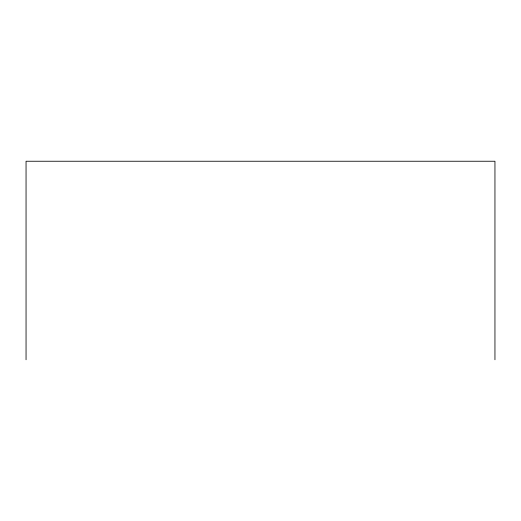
<?xml version="1.0" encoding="UTF-8"?>
<svg xmlns="http://www.w3.org/2000/svg" width="521" height="521" viewBox="0 0 521 521"><rect width="100%" height="100%" fill="white"/><g stroke="black" fill="none" stroke-linecap="round" stroke-linejoin="round"><path stroke-width="0.78" d="M494.95 359.757L494.95 161.243L26.05 161.243L26.05 359.757"/></g></svg>
